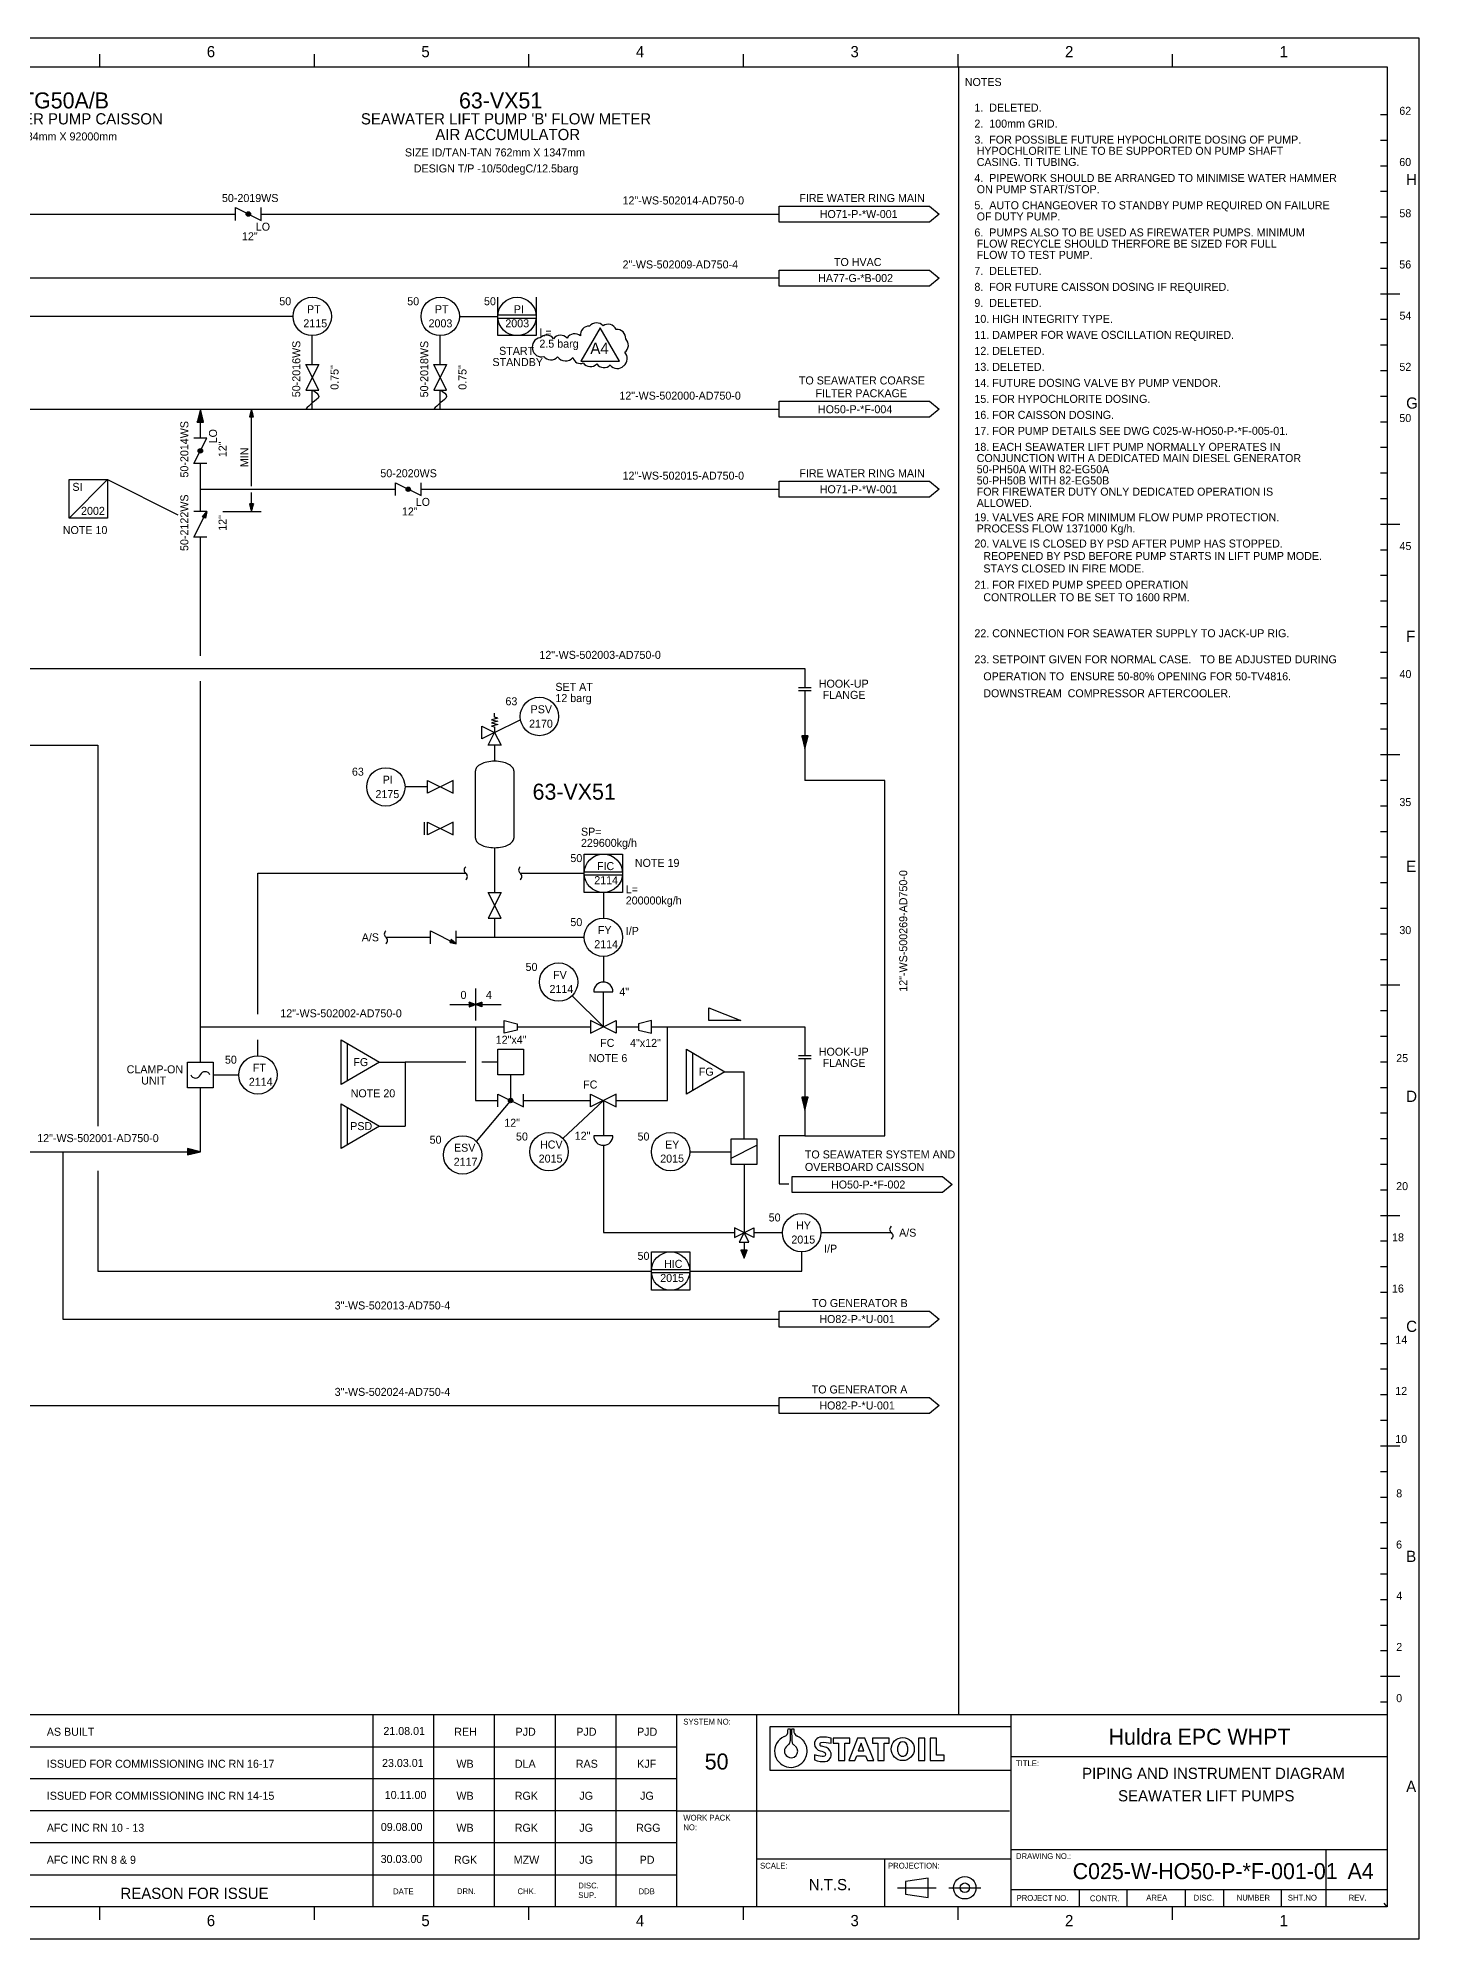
# Model space of a CAD drawing. Extents: x 0 to 840, y 0 to 594.
# Drawn here: x 408 to 840, y 0 to 594 of the extents above; entities that cross this region are included whole.
import ezdxf

# ---------------------------------------------------------------- set-up
doc = ezdxf.new("R2010")
doc.units = 0
for name, color, linetype in [('01-LIN-025-A', 7, 'Continuous'), ('08-LIN-050-A', 7, 'Continuous'), ('18-LIN-025-SP', 7, 'Continuous'), ('34-TXT-018', 7, 'Continuous'), ('35-TXT-025', 7, 'Continuous'), ('36-TXT-035', 7, 'Continuous'), ('37-TXT-050', 7, 'Continuous'), ('43-', 7, 'Continuous'), ('45-', 7, 'Continuous'), ('47-', 7, 'Continuous'), ('50-REV-035-TRNG', 7, 'Continuous'), ('62-HLP-UD-B', 7, 'Continuous')]:
    doc.layers.add(name, color=color, linetype=linetype)

msp = doc.modelspace()

# ---------------------------------------------------------------- linework, layer by layer
at = {"layer": '01-LIN-025-A'}
for p, q in [((470, 537), (470, 541)), ((470, 541), (478, 537)), ((478, 537), (478, 541)), ((640, 541.5), (687, 541.5)), ((640, 536.5), (640, 541.5)), ((687, 541.5), (690, 539)), ((687, 536.5), (640, 536.5)), ((690, 539), (687, 536.5)), ((640, 521.5), (687, 521.5)), ((640, 516.5), (640, 521.5)), ((687, 521.5), (690, 519)), ((690, 519), (687, 516.5)), ((552, 501), (552, 513)), ((564, 513), (564, 501)), ((687, 516.5), (640, 516.5)), ((552, 507.5), (564, 507.5)), ((552, 506.5), (564, 506.5)), ((564, 501), (552, 501)), ((496, 484), (492, 492)), ((492, 492), (496, 492)), ((496, 492), (492, 484)), ((536, 484), (532, 492)), ((532, 492), (536, 492)), ((536, 492), (532, 484)), ((492, 484), (496, 484)), ((532, 484), (536, 484)), ((459.6, 474), (458.32, 475.28)), ((459.74, 474), (458.35, 475.4)), ((459.89, 474), (458.38, 475.51)), ((459.99, 474.04), (458.41, 475.62)), ((459.94, 474.23), (458.43, 475.74)), ((459.9, 474.41), (458.46, 475.85)), ((459.85, 474.6), (458.49, 475.96)), ((459.8, 474.79), (458.52, 476.08)), ((459.76, 474.98), (458.55, 476.19)), ((459.71, 475.17), (458.58, 476.3)), ((459.66, 475.36), (458.6, 476.42)), ((459.61, 475.55), (458.63, 476.53)), ((459.57, 475.74), (458.66, 476.64)), ((459.52, 475.92), (458.69, 476.76)), ((459.47, 476.11), (458.72, 476.87)), ((459.43, 476.3), (458.74, 476.98)), ((459.38, 476.49), (458.77, 477.1)), ((459.33, 476.68), (458.8, 477.21)), ((459.28, 476.87), (458.83, 477.32)), ((459.24, 477.06), (458.86, 477.43)), ((459.19, 477.24), (458.89, 477.55)), ((459.14, 477.43), (458.91, 477.66)), ((459.09, 477.62), (458.94, 477.77)), ((459.05, 477.81), (458.97, 477.89)), ((459, 469), (459, 478)), ((474.43, 475.6), (474.41, 475.62)), ((474.51, 475.6), (474.42, 475.69)), ((474.6, 475.6), (474.44, 475.76)), ((474.68, 475.6), (474.46, 475.83)), ((474.77, 475.6), (474.47, 475.9)), ((474.85, 475.6), (474.49, 475.96)), ((474.94, 475.6), (474.51, 476.03)), ((475.02, 475.6), (474.53, 476.1)), ((475.11, 475.6), (474.54, 476.17)), ((475.19, 475.6), (474.56, 476.23)), ((475.28, 475.6), (474.58, 476.3)), ((475.36, 475.6), (474.59, 476.37)), ((475.45, 475.6), (474.61, 476.44)), ((475.53, 475.6), (474.63, 476.51)), ((475.6, 475.62), (474.64, 476.57)), ((475.57, 475.74), (474.66, 476.64)), ((475.54, 475.85), (474.68, 476.71)), ((475.51, 475.96), (474.7, 476.78)), ((475.48, 476.07), (474.71, 476.85)), ((475.45, 476.19), (474.73, 476.91)), ((475.43, 476.3), (474.75, 476.98)), ((475.4, 476.41), (474.76, 477.05)), ((475.37, 476.53), (474.78, 477.12)), ((475.34, 476.64), (474.8, 477.19)), ((475.31, 476.75), (474.81, 477.25)), ((475.28, 476.87), (474.83, 477.32)), ((475.26, 476.98), (474.85, 477.39)), ((475.23, 477.1), (474.86, 477.46)), ((475.2, 477.21), (474.88, 477.53)), ((475.17, 477.32), (474.9, 477.59)), ((475.14, 477.43), (474.91, 477.66)), ((475.11, 477.55), (474.93, 477.73)), ((475.09, 477.66), (474.95, 477.8)), ((475.06, 477.77), (474.97, 477.86)), ((475.03, 477.89), (474.98, 477.93)), ((475, 454), (475, 478)), ((640, 480.5), (687, 480.5)), ((640, 475.5), (640, 480.5)), ((687, 475.5), (640, 475.5)), ((687, 480.5), (690, 478)), ((690, 478), (687, 475.5)), ((458.05, 474), (458.01, 474.04)), ((458.19, 474), (458.04, 474.15)), ((458.33, 474), (458.07, 474.27)), ((458.47, 474), (458.1, 474.38)), ((458.61, 474), (458.12, 474.49)), ((458.76, 474), (458.15, 474.6)), ((458.9, 474), (458.18, 474.72)), ((459.04, 474), (458.21, 474.83)), ((459.18, 474), (458.24, 474.94)), ((459.32, 474), (458.26, 475.06)), ((459.46, 474), (458.29, 475.17)), ((461, 469), (457, 469)), ((457, 461), (461, 469)), ((461, 461), (457, 461)), ((430, 456), (452, 445)), ((475, 446), (475, 452)), ((520, 451), (520, 455)), ((520, 455), (528, 451)), ((528, 451), (528, 455)), ((640, 455.5), (687, 455.5)), ((640, 450.5), (640, 455.5)), ((687, 455.5), (690, 453)), ((690, 453), (687, 450.5)), ((457, 438), (461, 446)), ((461, 446), (457, 446)), ((459.67, 444.42), (461, 446)), ((459.76, 444.38), (461, 446)), ((459.85, 444.33), (461, 446)), ((459.94, 444.29), (461, 446)), ((461, 446), (460.12, 444.2)), ((461, 446), (460.3, 444.11)), ((461, 446), (460.39, 444.07)), ((461, 446), (460.48, 444.03)), ((461, 446), (460.57, 443.98)), ((466, 446), (478, 446)), ((474.4, 448.38), (475.36, 447.43)), ((474.43, 448.26), (475.34, 447.36)), ((474.46, 448.15), (475.32, 447.29)), ((474.47, 448.4), (475.37, 447.49)), ((474.49, 448.04), (475.3, 447.22)), ((474.52, 447.93), (475.29, 447.15)), ((474.55, 448.4), (475.39, 447.56)), ((474.55, 447.81), (475.27, 447.09)), ((474.57, 447.7), (475.25, 447.02)), ((474.6, 447.59), (475.24, 446.95)), ((474.63, 447.47), (475.22, 446.88)), ((474.64, 448.4), (475.41, 447.63)), ((474.66, 447.36), (475.2, 446.81)), ((474.69, 447.25), (475.19, 446.75)), ((474.72, 448.4), (475.42, 447.7)), ((474.72, 447.13), (475.17, 446.68)), ((474.74, 447.02), (475.15, 446.61)), ((474.77, 446.9), (475.14, 446.54)), ((474.8, 446.79), (475.12, 446.47)), ((474.81, 448.4), (475.44, 447.77)), ((474.83, 446.68), (475.1, 446.41)), ((474.86, 446.57), (475.09, 446.34)), ((474.89, 448.4), (475.46, 447.83)), ((474.89, 446.45), (475.07, 446.27)), ((474.91, 446.34), (475.05, 446.2)), ((474.94, 446.23), (475.03, 446.14)), ((474.97, 446.11), (475.02, 446.07)), ((474.98, 448.4), (475.47, 447.9)), ((475.06, 448.4), (475.49, 447.97)), ((475.15, 448.4), (475.51, 448.04)), ((475.23, 448.4), (475.53, 448.1)), ((475.32, 448.4), (475.54, 448.17)), ((475.4, 448.4), (475.56, 448.24)), ((475.49, 448.4), (475.58, 448.31)), ((475.57, 448.4), (475.59, 448.38)), ((687, 450.5), (640, 450.5)), ((460.57, 443.98), (459.67, 444.42)), ((460.48, 444.03), (459.76, 444.38)), ((460.39, 444.07), (459.85, 444.33)), ((460.3, 444.11), (459.94, 444.29)), ((460.12, 444.2), (460.03, 444.25)), ((461, 438), (457, 438)), ((650, 391), (646, 391)), ((650, 390), (646, 390)), ((551, 377), (559, 381)), ((647.01, 375.96), (648.59, 374.38)), ((647.06, 375.77), (648.57, 374.26)), ((647.1, 375.59), (648.54, 374.15)), ((647.11, 376), (648.62, 374.49)), ((647.15, 375.4), (648.51, 374.04)), ((647.2, 375.21), (648.48, 373.92)), ((647.24, 375.02), (648.45, 373.81)), ((647.26, 376), (648.65, 374.6)), ((647.29, 374.83), (648.42, 373.7)), ((647.34, 374.64), (648.4, 373.58)), ((647.39, 374.45), (648.37, 373.47)), ((647.4, 376), (648.68, 374.72)), ((647.43, 374.26), (648.34, 373.36)), ((647.54, 376), (648.71, 374.83)), ((647.68, 376), (648.74, 374.94)), ((647.82, 376), (648.76, 375.06)), ((647.96, 376), (648.79, 375.17)), ((648.1, 376), (648.82, 375.28)), ((648.24, 376), (648.85, 375.4)), ((648.39, 376), (648.88, 375.51)), ((648.53, 376), (648.9, 375.62)), ((648.67, 376), (648.93, 375.73)), ((648.81, 376), (648.96, 375.85)), ((648.95, 376), (648.99, 375.96)), ((551, 373), (551, 368)), ((647.48, 374.08), (648.31, 373.24)), ((647.53, 373.89), (648.28, 373.13)), ((647.57, 373.7), (648.26, 373.02)), ((647.62, 373.51), (648.23, 372.9)), ((647.67, 373.32), (648.2, 372.79)), ((647.72, 373.13), (648.17, 372.68)), ((647.76, 372.94), (648.14, 372.57)), ((647.81, 372.76), (648.11, 372.45)), ((647.86, 372.57), (648.09, 372.34)), ((647.91, 372.38), (648.06, 372.23)), ((647.95, 372.19), (648.03, 372.11)), ((545, 344), (545, 365)), ((557, 365), (557, 344)), ((530, 360), (523, 360)), ((529, 349), (529, 345)), ((579, 327), (579, 339)), ((579, 339), (591, 339)), ((591, 339), (591, 327)), ((579, 333.5), (591, 333.5)), ((579, 332.5), (591, 332.5)), ((591, 327), (579, 327)), ((545, 297), (545, 287)), ((537, 292), (553, 292)), ((543, 292.68), (543.02, 292.69)), ((543, 292.63), (543.07, 292.68)), ((543, 292.58), (543.11, 292.66)), ((543, 292.53), (543.16, 292.64)), ((543, 292.48), (543.21, 292.63)), ((543, 292.43), (543.26, 292.61)), ((543, 292.38), (543.3, 292.59)), ((543, 292.33), (543.35, 292.58)), ((543, 292.28), (543.4, 292.56)), ((543, 292.23), (543.44, 292.54)), ((543, 292.19), (543.49, 292.53)), ((543, 292.13), (543.54, 292.51)), ((543, 292.09), (543.59, 292.5)), ((543, 292.04), (543.63, 292.48)), ((543, 291.99), (543.68, 292.46)), ((543, 291.94), (543.73, 292.45)), ((543, 291.89), (543.77, 292.43)), ((543, 291.84), (543.82, 292.41)), ((543, 291.79), (543.87, 292.4)), ((543, 291.74), (543.92, 292.38)), ((543, 291.69), (543.96, 292.36)), ((543, 291.64), (544.01, 292.35)), ((543, 291.59), (544.06, 292.33)), ((543, 291.54), (544.1, 292.31)), ((543, 291.49), (544.15, 292.3)), ((543, 291.44), (544.2, 292.28)), ((543, 291.39), (544.25, 292.26)), ((543, 291.34), (544.29, 292.25)), ((543.02, 291.31), (544.34, 292.23)), ((543.16, 291.36), (544.39, 292.21)), ((543.3, 291.41), (544.43, 292.2)), ((543.44, 291.46), (544.48, 292.18)), ((543.58, 291.5), (544.53, 292.17)), ((543.73, 291.55), (544.58, 292.15)), ((543.87, 291.6), (544.62, 292.13)), ((544.01, 291.65), (544.67, 292.12)), ((544.15, 291.7), (544.72, 292.1)), ((544.29, 291.75), (544.77, 292.08)), ((544.43, 291.8), (544.81, 292.07)), ((544.57, 291.85), (544.86, 292.05)), ((544.72, 291.9), (544.91, 292.03)), ((544.86, 291.95), (544.95, 292.02)), ((545.14, 291.95), (545.05, 292.02)), ((545.28, 291.9), (545.1, 292.03)), ((545.43, 291.85), (545.14, 292.05)), ((545.57, 291.8), (545.19, 292.07)), ((545.71, 291.75), (545.24, 292.08)), ((545.85, 291.7), (545.28, 292.1)), ((545.99, 291.65), (545.33, 292.12)), ((546.13, 291.6), (545.38, 292.13)), ((546.27, 291.55), (545.43, 292.15)), ((546.42, 291.5), (545.47, 292.17)), ((546.56, 291.46), (545.52, 292.18)), ((546.7, 291.41), (545.57, 292.2)), ((546.84, 291.36), (545.61, 292.21)), ((546.98, 291.31), (545.66, 292.23)), ((547, 291.34), (545.71, 292.25)), ((547, 291.39), (545.76, 292.26)), ((547, 291.44), (545.8, 292.28)), ((547, 291.49), (545.85, 292.3)), ((547, 291.54), (545.9, 292.31)), ((547, 291.59), (545.94, 292.33)), ((547, 291.64), (545.99, 292.35)), ((547, 291.69), (546.04, 292.36)), ((547, 291.74), (546.09, 292.38)), ((547, 291.79), (546.13, 292.4)), ((547, 291.84), (546.18, 292.41)), ((547, 291.89), (546.23, 292.43)), ((547, 291.94), (546.27, 292.45)), ((547, 291.99), (546.32, 292.46)), ((547, 292.04), (546.37, 292.48)), ((547, 292.09), (546.41, 292.5)), ((547, 292.13), (546.46, 292.51)), ((547, 292.19), (546.51, 292.53)), ((547, 292.23), (546.56, 292.54)), ((547, 292.28), (546.6, 292.56)), ((547, 292.33), (546.65, 292.58)), ((547, 292.38), (546.7, 292.59)), ((547, 292.43), (546.74, 292.61)), ((547, 292.48), (546.79, 292.63)), ((547, 292.53), (546.84, 292.64)), ((547, 292.58), (546.89, 292.66)), ((547, 292.63), (546.93, 292.68)), ((547, 292.68), (546.98, 292.69)), ((585, 285), (575.24, 294.76)), ((582, 296), (588, 296)), ((585, 293), (585, 296)), ((585, 289), (585, 293)), ((554, 283), (554, 287)), ((554, 287), (558, 286)), ((558, 286), (558, 284)), ((581, 283), (589, 287)), ((589, 283), (581, 287)), ((581, 287), (581, 283)), ((585, 289), (585, 289.1)), ((585, 289), (585, 289.1)), ((585, 285), (585, 289)), ((589, 287), (589, 283)), ((600, 287), (596, 286)), ((596, 286), (596, 284)), ((600, 283), (600, 287)), ((505, 268.2), (505, 279.8)), ((558, 284), (554, 283)), ((596, 284), (600, 283)), ((455, 266), (455, 274)), ((455, 274), (463, 274)), ((463, 274), (463, 266)), ((552, 270), (552, 278)), ((552, 278), (560, 278)), ((560, 278), (560, 270)), ((613, 265.2), (613, 276.8)), ((650, 276), (646, 276)), ((650, 275), (646, 275)), ((463, 270), (471, 270)), ((560, 270), (552, 270)), ((556, 270), (556, 262)), ((463, 266), (455, 266)), ((555.72, 261.72), (545.24, 249.24)), ((552, 260), (552, 264)), ((552, 264), (560, 260)), ((560, 260), (560, 264)), ((585, 262), (572.37, 250.11)), ((589, 264), (581, 260)), ((581, 260), (581, 264)), ((581, 264), (589, 260)), ((585, 262), (585, 258)), ((589, 260), (589, 264)), ((647.01, 262.96), (648.59, 261.38)), ((647.06, 262.77), (648.57, 261.26)), ((647.1, 262.59), (648.54, 261.15)), ((647.11, 263), (648.62, 261.49)), ((647.15, 262.4), (648.51, 261.04)), ((647.2, 262.21), (648.48, 260.92)), ((647.24, 262.02), (648.45, 260.81)), ((647.26, 263), (648.65, 261.6)), ((647.29, 261.83), (648.42, 260.7)), ((647.34, 261.64), (648.4, 260.58)), ((647.39, 261.45), (648.37, 260.47)), ((647.4, 263), (648.68, 261.72)), ((647.54, 263), (648.71, 261.83)), ((647.68, 263), (648.74, 261.94)), ((647.82, 263), (648.76, 262.06)), ((647.96, 263), (648.79, 262.17)), ((648.1, 263), (648.82, 262.28)), ((648.24, 263), (648.85, 262.4)), ((648.39, 263), (648.88, 262.51)), ((648.53, 263), (648.9, 262.62)), ((648.67, 263), (648.93, 262.73)), ((648.81, 263), (648.96, 262.85)), ((648.95, 263), (648.99, 262.96)), ((505, 248.2), (505, 259.8)), ((585, 258), (585, 257.9)), ((585, 258), (585, 257.9)), ((585, 258), (585, 254)), ((647.43, 261.26), (648.34, 260.36)), ((647.48, 261.08), (648.31, 260.24)), ((647.53, 260.89), (648.28, 260.13)), ((647.57, 260.7), (648.26, 260.02)), ((647.62, 260.51), (648.23, 259.9)), ((647.67, 260.32), (648.2, 259.79)), ((647.72, 260.13), (648.17, 259.68)), ((647.76, 259.94), (648.14, 259.57)), ((647.81, 259.76), (648.11, 259.45)), ((647.86, 259.57), (648.09, 259.34)), ((647.91, 259.38), (648.06, 259.23)), ((647.95, 259.19), (648.03, 259.11)), ((588, 251), (582, 251)), ((585, 254), (585, 251)), ((625, 242), (625, 250)), ((625, 250), (633, 250)), ((633, 250), (633, 242)), ((612, 246), (625, 246)), ((625, 244), (633, 248)), ((633, 242), (625, 242)), ((629, 242), (629, 220.71)), ((644, 238.25), (691, 238.25)), ((644, 233.25), (644, 238.25)), ((691, 238.25), (694, 235.75)), ((691, 233.25), (644, 233.25)), ((694, 235.75), (691, 233.25)), ((600, 209.21), (612, 209.21)), ((600, 208.21), (612, 208.21)), ((640, 196.21), (687, 196.21)), ((640, 191.21), (640, 196.21)), ((687, 196.21), (690, 193.71)), ((687, 191.21), (640, 191.21)), ((690, 193.71), (687, 191.21)), ((640, 169.21), (687, 169.21)), ((640, 164.21), (640, 169.21)), ((687, 169.21), (690, 166.71)), ((690, 166.71), (687, 164.21)), ((687, 164.21), (640, 164.21)), ((830, 10), (829.14, 11.18))]:
    msp.add_line(p, q, dxfattribs=at)
for points in [[(459, 478), (458, 474), (460, 474), (459, 478)], [(475, 478), (474.4, 475.6), (475.6, 475.6), (475, 478)], [(418, 444), (418, 456), (430, 456), (430, 444), (418, 444), (430, 456)], [(475, 446), (475.6, 448.4), (474.4, 448.4), (475, 446)], [(552, 381.5), (550, 381), (552, 380.5), (550, 380), (552, 379.5), (550, 379)], [(552, 381.5), (551, 381.75), (551, 383)], [(551, 377), (547, 375), (547, 379), (551, 377)], [(553, 373), (549, 373), (551, 377), (553, 373)], [(550, 379), (551, 378.75), (551, 377)], [(648, 372), (649, 376), (647, 376), (648, 372)], [(530, 358), (530, 362), (538, 358), (538, 362), (530, 358)], [(530, 345), (530, 349), (538, 345), (538, 349), (530, 345)], [(549, 327), (553, 327), (549, 319), (553, 319), (549, 327)], [(531, 311), (531, 315), (539, 311), (539, 315)], [(545, 292), (543, 292.7), (543, 291.3), (545, 292)], [(545, 292), (547, 292.7), (547, 291.3), (545, 292)], [(628, 287), (618, 287), (618, 291), (628, 287)], [(503, 281), (515, 274), (503, 267), (503, 281)], [(611, 278), (623, 271), (611, 264), (611, 278)], [(648, 259), (649, 263), (647, 263), (648, 259)], [(503, 261), (515, 254), (503, 247), (503, 261)], [(632, 219.21), (626, 222.21)], [(626, 222.21), (626, 219.21)], [(626, 219.21), (632, 222.21)], [(632, 222.21), (632, 219.21)], [(630, 215.21), (629, 214.71), (628, 215.21), (629, 212.71), (630, 215.21)], [(630, 215.21), (628.1, 215.21), (629, 213.11), (629.8, 215.11), (628.3, 215.11), (629, 213.51), (629.6, 215.01), (628.5, 215.01), (629, 214.01), (629.3, 214.81), (628.8, 214.81), (629, 214.41)], [(629.5, 214.71), (629, 213.46), (628.5, 214.71)], [(628.5, 214.71), (629, 214.51), (629.5, 214.71)], [(629, 217.71), (629, 214.71)]]:
    msp.add_lwpolyline(points, dxfattribs=at)
msp.add_lwpolyline([(630.5, 217.71), (629, 220.71), (627.5, 217.71)], close=True, dxfattribs=at)
for centre, radius in [((474, 539), 0.7), ((474, 539), 0.6), ((474, 539), 0.4), ((474, 539), 0.15), ((494, 507), 6), ((534, 507), 6), ((558, 507), 6), ((459, 465), 0.7), ((459, 465), 0.6), ((459, 465), 0.4), ((459, 465), 0.15), ((524, 453), 0.7), ((524, 453), 0.6), ((524, 453), 0.4), ((524, 453), 0.15), ((565, 382), 6), ((517, 360), 6), ((585, 333), 6), ((585, 313), 6), ((571, 299), 6), ((477, 270), 6), ((556, 262), 0.7), ((556, 262), 0.6), ((556, 262), 0.4), ((556, 262), 0.15), ((541, 245), 6), ((568, 246), 6), ((606, 246), 6), ((647, 220.71), 6), ((606, 208.71), 6)]:
    msp.add_circle(centre, radius, dxfattribs=at)
for centre, radius, start, end in [((546.61, 365.01), 1.61, 140.80284, 180.35214), ((548.57, 363.38), 4.15, 115.79502, 140.45123), ((550.24, 359.91), 8.01, 102.13438, 115.80039), ((551, 356.39), 11.61, 89.99742, 102.13277), ((551, 356.39), 11.61, 77.86723, 90.00258), ((551.76, 359.91), 8.01, 64.19961, 77.86562), ((553.43, 363.38), 4.15, 39.54678, 64.20299), ((555.39, 365.01), 1.61, 359.65282, 39.20213), ((546.61, 343.99), 1.61, 179.64961, 219.19891), ((548.57, 345.62), 4.15, 219.54623, 244.20244), ((550.24, 349.09), 8.01, 244.20245, 257.86846), ((551, 352.61), 11.61, 257.86491, 270.00026), ((551, 352.61), 11.61, 269.99974, 282.13509), ((551.76, 349.09), 8.01, 282.13154, 295.79755), ((553.43, 345.62), 4.15, 295.79955, 320.45576), ((555.39, 343.99), 1.61, 320.79612, 0.34542), ((542.75, 334), 1.25, 126.8699, 233.1301), ((541.25, 332), 1.25, 306.8699, 53.1301), ((559.75, 334), 1.25, 126.8699, 233.1301), ((558.25, 332), 1.25, 306.8699, 53.1301), ((517.75, 314), 1.25, 126.8699, 233.1301), ((516.25, 312), 1.25, 306.8699, 53.1301), ((585, 296), 3, 0, 180), ((457.5, 270.62), 1.63, 202.6199, 337.3801), ((460.5, 269.38), 1.63, 22.6199, 157.3801), ((585, 251), 3, 180, 0)]:
    msp.add_arc(centre, radius, start, end, dxfattribs=at)
for points in [[(494, 484), (496, 482), (494, 480), (492, 478)], [(534, 484), (536, 482), (534, 480), (532, 478)]]:
    msp.add_spline(points, degree=3, dxfattribs=at)
msp.add_open_spline([(675, 222.71), (674.75, 222.38), (674.25, 221.71), (675, 220.71), (675.75, 219.71), (675.25, 219.05), (675, 218.71)], degree=3, dxfattribs=at)
at = {"layer": '08-LIN-050-A'}
for p, q in [((696, 585), (696, 70)), ((478, 539), (640, 539)), ((386, 478), (459, 478)), ((459, 478), (494, 478)), ((494, 478), (534, 478)), ((534, 478), (640, 478)), ((459, 453), (459, 461)), ((459, 453), (520, 453)), ((459, 446), (459, 453)), ((528, 453), (640, 453)), ((459, 401), (459, 438)), ((459, 285), (459, 393)), ((648, 390), (648, 362)), ((459, 274), (459, 285)), ((459, 285), (545, 285)), ((589, 285), (596, 285)), ((600, 285), (614, 285)), ((648, 275), (648, 259)), ((560, 262), (581, 262)), ((400, 246), (416, 246))]:
    msp.add_line(p, q, dxfattribs=at)
for points in [[(213, 454), (181, 454), (181, 539), (470, 539)], [(333, 397), (648, 397), (648, 391)], [(648, 251), (673, 251), (673, 349), (673, 362), (648, 362)], [(545, 285), (545, 262), (552, 262)], [(589, 262), (605, 262), (605, 285)], [(614, 285), (648, 285), (648, 276)], [(416, 246), (459, 246), (459, 266)], [(648, 259), (648, 251), (640, 251), (640, 236), (643, 236)]]:
    msp.add_lwpolyline(points, dxfattribs=at)
at = {"layer": '18-LIN-025-SP'}
for p, q in [((540, 507), (552, 507)), ((494, 492), (494, 501)), ((534, 492), (534, 501)), ((494, 478), (494, 484)), ((534, 478), (534, 484)), ((551, 341), (551, 327)), ((559, 333), (579, 333)), ((585, 327), (585, 319)), ((551, 319), (551, 313)), ((517, 313), (531, 313)), ((539, 313), (579, 313)), ((585, 307), (585, 299)), ((477, 276), (477, 281)), ((545, 285), (554, 285)), ((558, 285), (581, 285)), ((515, 274), (523, 274)), ((523, 274), (523, 254)), ((542, 274), (523, 274)), ((552, 274), (547, 274)), ((623, 271), (629, 271)), ((629, 250), (629, 271)), ((515, 254), (523, 254)), ((416, 246), (416, 193.71)), ((632, 220.71), (641, 220.71)), ((653, 220.71), (675, 220.71)), ((416, 193.71), (640, 193.71)), ((378, 166.71), (640, 166.71))]:
    msp.add_line(p, q, dxfattribs=at)
for points in [[(640, 519), (331, 519), (331, 500)], [(488, 507), (372, 507), (372, 482)], [(372, 373), (427, 373), (427, 254)], [(477, 289), (477, 333), (542, 333)], [(585, 248), (585, 220.71), (626, 220.71)], [(427, 240), (427, 208.71), (600, 208.71)], [(612, 208.71), (647, 208.71), (647, 214.71)]]:
    msp.add_lwpolyline(points, dxfattribs=at)
at = {"layer": '35-TXT-025'}
for p, q in [((537.01, 311.5), (538.03, 311.83)), ((537.01, 311.44), (538.07, 311.8)), ((537.04, 311.56), (537.98, 311.87)), ((537.08, 311.63), (537.94, 311.91)), ((537.1, 311.42), (538.11, 311.76)), ((537.11, 311.69), (537.89, 311.95)), ((537.14, 311.75), (537.85, 311.99)), ((537.17, 311.81), (537.8, 312.03)), ((537.2, 311.88), (537.76, 312.06)), ((537.2, 311.4), (538.16, 311.72)), ((537.23, 311.94), (537.72, 312.1)), ((537.27, 312), (537.67, 312.14)), ((537.29, 311.38), (538.2, 311.68)), ((537.3, 312.07), (537.63, 312.18)), ((537.33, 312.13), (537.58, 312.21)), ((537.36, 312.19), (537.54, 312.25)), ((537.39, 312.26), (537.49, 312.29)), ((537.39, 311.36), (538.25, 311.65)), ((537.42, 312.32), (537.45, 312.33)), ((537.48, 311.34), (538.29, 311.61)), ((537.58, 311.32), (538.34, 311.57)), ((537.67, 311.3), (538.38, 311.53)), ((537.77, 311.27), (538.43, 311.49)), ((537.86, 311.25), (538.47, 311.46)), ((537.96, 311.23), (538.51, 311.42)), ((538.05, 311.21), (538.56, 311.38)), ((538.15, 311.19), (538.6, 311.34)), ((538.24, 311.17), (538.65, 311.3)), ((538.34, 311.15), (538.69, 311.27)), ((538.43, 311.13), (538.74, 311.23)), ((538.53, 311.11), (538.78, 311.19)), ((538.62, 311.09), (538.82, 311.15)), ((538.71, 311.06), (538.87, 311.11)), ((538.81, 311.04), (538.91, 311.08)), ((538.9, 311.02), (538.96, 311.04)), ((455, 246.95), (455.04, 246.99)), ((455, 246.81), (455.15, 246.96)), ((455, 246.67), (455.27, 246.93)), ((455, 246.53), (455.38, 246.9)), ((455, 246.39), (455.49, 246.88)), ((455, 246.24), (455.6, 246.85)), ((455, 246.1), (455.72, 246.82)), ((455, 245.96), (455.83, 246.79)), ((455, 245.82), (455.94, 246.76)), ((455, 245.68), (456.06, 246.74)), ((455, 245.54), (456.17, 246.71)), ((455, 245.4), (456.28, 246.68)), ((455, 245.26), (456.4, 246.65)), ((455, 245.11), (456.51, 246.62)), ((455.04, 245.01), (456.62, 246.59)), ((455.23, 245.06), (456.74, 246.57)), ((455.41, 245.1), (456.85, 246.54)), ((455.6, 245.15), (456.96, 246.51)), ((455.79, 245.2), (457.08, 246.48)), ((455.98, 245.24), (457.19, 246.45)), ((456.17, 245.29), (457.3, 246.42)), ((456.36, 245.34), (457.42, 246.4)), ((456.55, 245.39), (457.53, 246.37)), ((456.74, 245.43), (457.64, 246.34)), ((456.92, 245.48), (457.76, 246.31)), ((457.11, 245.53), (457.87, 246.28)), ((457.3, 245.57), (457.98, 246.26)), ((457.49, 245.62), (458.1, 246.23)), ((457.68, 245.67), (458.21, 246.2)), ((457.87, 245.72), (458.32, 246.17)), ((458.06, 245.76), (458.43, 246.14)), ((458.24, 245.81), (458.55, 246.11)), ((458.43, 245.86), (458.66, 246.09)), ((458.62, 245.91), (458.77, 246.06)), ((458.81, 245.95), (458.89, 246.03))]:
    msp.add_line(p, q, dxfattribs=at)
for points in [[(539, 311), (537.43, 312.34), (536.99, 311.45), (539, 311)], [(459, 246), (455, 247), (455, 245), (459, 246)], [(612, 214.71), (612, 202.71), (600, 202.71), (600, 214.71), (612, 214.71)]]:
    msp.add_lwpolyline(points, dxfattribs=at)
at = {"layer": '43-'}
for p, q in [((25, 60), (608, 60)), ((677, 16), (689, 16)), ((693, 16), (703, 16)), ((712.5, 15.5), (830, 15.5))]:
    msp.add_line(p, q, dxfattribs=at)
for points in [[(0, 594), (0, 0), (840, 0), (840, 594)], [(679.5, 14), (686.5, 13), (686.5, 19), (679.5, 18)]]:
    msp.add_lwpolyline(points, close=True, dxfattribs=at)
for points in [[(427.48, 589), (427.48, 585)], [(494.56, 589), (494.56, 585)], [(561.64, 589), (561.64, 585)], [(628.72, 589), (628.72, 585)], [(695.8, 589), (695.8, 585)], [(762.88, 589), (762.88, 585)], [(830, 570), (828, 570)], [(830, 562), (828, 562)], [(830, 554), (828, 554)], [(830, 546), (828, 546)], [(830, 538), (828, 538)], [(830, 530), (828, 530)], [(830, 522), (828, 522)], [(830, 514), (828, 514)], [(834, 514), (830, 514)], [(830, 506), (828, 506)], [(830, 498), (828, 498)], [(830, 490), (828, 490)], [(830, 482), (828, 482)], [(830, 474), (828, 474)], [(830, 466), (828, 466)], [(830, 458), (828, 458)], [(830, 450), (828, 450)], [(830, 442), (828, 442)], [(834, 442), (830, 442)], [(830, 434), (828, 434)], [(830, 426), (828, 426)], [(830, 418), (828, 418)], [(830, 410), (828, 410)], [(830, 402), (828, 402)], [(830, 394), (828, 394)], [(830, 386), (828, 386)], [(830, 378), (828, 378)], [(830, 370), (828, 370)], [(834, 370), (830, 370)], [(830, 362), (828, 362)], [(830, 354), (828, 354)], [(830, 346), (828, 346)], [(830, 338), (828, 338)], [(830, 330), (828, 330)], [(830, 322), (828, 322)], [(830, 314), (828, 314)], [(830, 306), (828, 306)], [(830, 298), (828, 298)], [(834, 298), (830, 298)], [(830, 290), (828, 290)], [(830, 282), (828, 282)], [(830, 274), (828, 274)], [(830, 266), (828, 266)], [(830, 258), (828, 258)], [(830, 250), (828, 250)], [(830, 242), (828, 242)], [(830, 234), (828, 234)], [(830, 226), (828, 226)], [(834, 226), (830, 226)], [(830, 218), (828, 218)], [(830, 210), (828, 210)], [(830, 202), (828, 202)], [(830, 194), (828, 194)], [(830, 186), (828, 186)], [(830, 178), (828, 178)], [(830, 170), (828, 170)], [(830, 162), (828, 162)], [(830, 154), (828, 154)], [(834, 154), (830, 154)], [(830, 146), (828, 146)], [(830, 138), (828, 138)], [(830, 130), (828, 130)], [(830, 122), (828, 122)], [(830, 114), (828, 114)], [(830, 106), (828, 106)], [(830, 98), (828, 98)], [(830, 90), (828, 90)], [(830, 82), (828, 82)], [(834, 82), (830, 82)], [(830, 74), (828, 74)], [(513, 10), (513, 70)], [(532, 10), (532, 70)], [(551, 10), (551, 70)], [(570, 10), (570, 70)], [(589, 10), (589, 70)], [(830, 70), (828, 70)], [(608, 50), (25, 50)], [(608, 40), (25, 40)], [(608, 30), (25, 30)], [(673, 10), (673, 25)], [(733.85, 9.9), (733.85, 15.4)], [(748.79, 10.05), (748.79, 15.55)], [(767.03, 10), (767.03, 15.5)], [(779, 10), (779, 15.5)], [(797, 10), (797, 15.5)], [(427.48, 10), (427.48, 6)], [(494.56, 10), (494.56, 6)], [(561.64, 10), (561.64, 6)], [(628.72, 10), (628.72, 6)], [(695.8, 10), (695.8, 6)], [(762.88, 10), (762.88, 6)]]:
    msp.add_lwpolyline(points, dxfattribs=at)
for radius in [3.5, 1.5]:
    msp.add_circle((698, 16), radius, dxfattribs=at)
at = {"layer": '45-'}
for p, q in [((830, 70), (25, 70)), ((712.5, 57), (830, 57)), ((712.5, 28), (830, 28)), ((811, 10), (811, 28)), ((25, 20), (608, 20))]:
    msp.add_line(p, q, dxfattribs=at)
msp.add_lwpolyline([(25, 585), (830, 585), (830, 10), (25, 10)], close=True, dxfattribs=at)
for points in [[(608, 10), (608, 70)], [(633, 10), (633, 70)], [(712.5, 10), (712.5, 70)], [(608, 40), (712, 40)], [(633, 25), (712.5, 25)]]:
    msp.add_lwpolyline(points, dxfattribs=at)
at = {"layer": '47-'}
for p, q in [((677.1, 58.6), (677.1, 60.09)), ((680.1, 60.07), (680.1, 58.6))]:
    msp.add_line(p, q, dxfattribs=at)
for points in [[(637.05, 52.74), (712.45, 52.74), (712.45, 66.24), (637.05, 66.24)], [(656.25, 62.75), (654.79, 63.02), (654.05, 63.09), (653.31, 63.1), (652.68, 63.02), (652.11, 62.84), (651.7, 62.59), (651.4, 62.23), (651.04, 61.48), (651, 60.86), (651.15, 60.17), (651.5, 59.59), (652.15, 59.04), (652.76, 58.78), (653.34, 58.64), (653.87, 58.48), (654.07, 58.4), (654.34, 58.17), (654.42, 57.75), (654.36, 57.35), (654.19, 57.14), (653.81, 57.06), (653.36, 57.06), (652.8, 57.1), (652.17, 57.2), (651.71, 57.31), (651, 57.54), (651, 55.94), (651.84, 55.63), (652.83, 55.45), (653.54, 55.43), (654.3, 55.43), (654.93, 55.61), (655.56, 56.07), (655.91, 56.48), (656.12, 56.86), (656.21, 57.22), (656.27, 57.59), (656.2, 58.11), (655.85, 58.92), (655.42, 59.45), (654.74, 59.83), (653.25, 60.24), (653.02, 60.29), (652.8, 60.43), (652.75, 60.52), (652.75, 61.16), (652.87, 61.32), (653.13, 61.42), (653.76, 61.46), (654.64, 61.4), (655.38, 61.32), (656.25, 61.14)], [(658.5, 55.74), (660.45, 55.74), (660.45, 61.14), (662.1, 61.14), (662.1, 62.79), (656.85, 62.79), (656.85, 61.14), (658.5, 61.14)], [(661.72, 55.74), (663.67, 55.74), (664.27, 57.24), (666.97, 57.24), (667.57, 55.74), (669.52, 55.74), (666.75, 62.79), (664.5, 62.79)], [(664.65, 58.74), (666.45, 58.74), (665.55, 61.14)], [(670.8, 55.74), (672.75, 55.74), (672.75, 61.14), (674.4, 61.14), (674.4, 62.79), (669.15, 62.79), (669.15, 61.14), (670.8, 61.14)], [(683.55, 55.74), (685.5, 55.74), (685.5, 62.79), (683.55, 62.79)], [(687.15, 62.79), (687.15, 55.74), (691.5, 55.74), (691.5, 57.39), (689.1, 57.39), (689.1, 62.79)]]:
    msp.add_lwpolyline(points, close=True, dxfattribs=at)
for points in [[(642.72, 65.01), (642.76, 65.63), (643.39, 65.64), (643.39, 61.89)], [(643.98, 61.81), (643.95, 65.64), (644.54, 65.63)]]:
    msp.add_lwpolyline(points, dxfattribs=at)
msp.add_circle((678.6, 59.34), 3.6, dxfattribs=at)
for centre, radius, start, end in [((646.49, 65.41), 1.97, 173.46717, 187.71553), ((643.59, 58.65), 5.06, 113.76346, 188.32025), ((641.21, 64.77), 1.52, 282.85201, 9.04399), ((643.63, 58.7), 2.03, 124.58547, 237.18159), ((645.05, 57.76), 3.67, 125.9617, 134.51218), ((643.7, 58.69), 2.06, 235.48769, 40.78065), ((645.9, 57.6), 4.34, 130.49621, 133.84596), ((641.95, 61.79), 1.44, 321.74226, 3.76198), ((645.2, 61.71), 1.23, 175.31517, 221.21661), ((645.2, 61.51), 1.1, 213.34856, 238.49045), ((645.83, 65.04), 1.3, 175.30607, 197.18502), ((645.9, 64.8), 1.31, 186.12782, 222.82834), ((644.05, 59.53), 1.19, 43.33029, 60.81978), ((646.02, 61.25), 1.43, 219.32437, 237.87709), ((646.18, 64.84), 1.56, 216.87728, 246.65404), ((644.47, 61.38), 2.3, 55.65145, 61.54658), ((644.61, 60.4), 3.11, 48.05261, 68.1437), ((644.97, 60.04), 3.18, 37.24346, 57.25869), ((644.77, 59.44), 3.71, 20.13973, 42.78415), ((643.47, 58.69), 5.21, 321.41302, 9.02366), ((646.06, 59.56), 2.49, 13.51759, 27.69657), ((645.82, 59.21), 2.82, 6.07655, 19.28421), ((678.6, 60.08), 1.5, 359.75939, 179.75939), ((643.63, 58.74), 5.11, 189.19144, 319.92781), ((678.6, 58.59), 1.5, 179.75939, 0.24061)]:
    msp.add_arc(centre, radius, start, end, dxfattribs=at)
at = {"layer": '50-REV-035-TRNG'}
msp.add_lwpolyline([(578, 493), (590, 493), (584, 503.39)], close=True, dxfattribs=at)
for centre, radius, start, end in [((582.83, 502.25), 2.75, 40.84283, 140.84283), ((565.51, 497.55), 2.75, 95.7802, 195.7802), ((567.24, 498.4), 2.75, 36.74829, 136.74829), ((571.64, 498.37), 2.76, 42.7731, 142.7731), ((576.03, 498.82), 2.76, 48.92883, 148.92883), ((580.56, 501.25), 2.74, 87.30946, 187.30946), ((586.48, 501.79), 2.75, 24.76623, 124.76623), ((589.25, 500.21), 2.75, 355.68494, 95.68494), ((590.07, 498.04), 2.75, 305.36497, 45.36497), ((565.59, 497.14), 2.75, 187.19642, 287.19642), ((568.6, 496.22), 2.79, 217.70855, 317.70855), ((573.16, 496.28), 3.16, 217.70855, 317.70855), ((577.83, 494.66), 2.38, 192.14868, 292.14868), ((589.74, 493.83), 2.76, 305.72598, 45.72598), ((580.96, 494.06), 2.75, 215.72598, 315.72598), ((585.17, 493.75), 2.75, 215.72598, 315.72598), ((589.34, 493.47), 2.75, 216.80278, 316.80278)]:
    msp.add_arc(centre, radius, start, end, dxfattribs=at)
at = {"layer": '62-HLP-UD-B'}
msp.add_line((629, 221.71), (629, 221.71), dxfattribs=at)

# ---------------------------------------------------------------- texts
at = {"layer": '01-LIN-025-A'}
for s, p in [('50-2019WS', (465.76, 542.75)), ('12"-WS-502014-AD750-0', (591, 542)), ('FIRE WATER RING MAIN', (646.28, 542.75)), ('LO', (476.34, 533.8)), ('HO71-P-*W-001', (652.65, 537.75)), ('12"', (472.02, 530.8)), ('TO HVAC', (657.09, 522.75)), ('HA77-G-*B-002', (652.15, 517.75)), ('TO SEAWATER COARSE', (646.13, 485.75)), ('FILTER PACKAGE', (651.33, 481.75)), ('HO50-P-*F-004', (652.09, 476.75)), ('50-2020WS', (515.28, 456.75)), ('FIRE WATER RING MAIN', (646.28, 456.75)), ('HO71-P-*W-001', (652.65, 451.75)), ('12"', (522.02, 444.8)), ('LO', (526.34, 447.8)), ('HOOK-UP', (652.36, 391)), ('FLANGE', (653.56, 387.5)), ('0', (540.34, 293.75)), ('4', (548.28, 293.75)), ('12"x4"', (551.35, 279.75)), ('FC', (584, 278.75)), ('4"x12"', (593.35, 278.75)), ('FC', (578.68, 265.75)), ('NOTE 20', (506, 263)), ('12"-WS-502001-AD750-0', (408, 249)), ('TO SEAWATER SYSTEM AND', (648, 243.9)), ('OVERBOARD CAISSON', (648, 240)), ('HO50-P-*F-002', (656.17, 234.5)), ('TO GENERATOR B', (650.24, 197.46)), ('HO82-P-*U-001', (652.52, 192.46)), ('TO GENERATOR A', (650.14, 170.46)), ('HO82-P-*U-001', (652.52, 165.46))]:
    msp.add_text(s, height=2.5, dxfattribs=at).set_placement(p)
for s, p in [('0.75"', (502.2, 484.09)), ('50-2014WS', (455.24, 456.66)), ('LO', (464.2, 467.34)), ('12"', (467.2, 463.02)), ('MIN', (474, 459.91)), ('12"', (467.2, 440.02))]:
    msp.add_text(s, height=2.5, rotation=89.9544, dxfattribs=at).set_placement(p)
at = {"layer": '34-TXT-018'}
for s, p in [('SYSTEM NO:', (610, 67)), ('TITLE:', (714, 54)), ('WORK PACK', (610, 37)), ('NO:', (610, 34)), ('SCALE:', (634, 22)), ('PROJECTION:', (674, 22)), ('DRAWING NO.:', (714, 25)), ('DATE', (519.26, 13.98)), ('DRN.', (539.22, 14.04)), ('CHK.', (558.17, 14.01)), ('SUP.', (577.15, 12.81)), ('DISC.', (577.15, 15.81)), ('DDB', (596, 14)), ('PROJECT NO.', (714.19, 11.92)), ('CONTR.', (737.12, 11.81)), ('AREA', (754.73, 12.01)), ('DISC.', (769.53, 12)), ('NUMBER', (783, 12)), ('SHT.NO', (799, 12)), ('REV.', (818, 12))]:
    msp.add_text(s, height=1.8, dxfattribs=at).set_placement(p)
at = {"layer": '35-TXT-025'}
for s, p in [('1.  DELETED.', (701, 571)), ('62', (833.84, 570)), ('SIZE ID/L 884mm X 92000mm', (387.45, 562)), ('2.  100mm GRID.', (701, 566)), ('SIZE ID/TAN-TAN 762mm X 1347mm', (522.96, 557)), ('3.  FOR POSSIBLE FUTURE HYPOCHLORITE DOSING OF PUMP.', (701, 561)), ('    HYPOCHLORITE LINE TO BE SUPPORTED ON PUMP SHAFT', (698, 557.5)), ('DESIGN T/P -10/50degC/12.5barg', (525.73, 552)), ('    CASING. TI TUBING.', (698, 554)), ('60', (833.83, 554)), ('4.  PIPEWORK SHOULD BE ARRANGED TO MINIMISE WATER HAMMER', (701, 549)), ('    ON PUMP START/STOP.', (698, 545.5)), ('5.  AUTO CHANGEOVER TO STANDBY PUMP REQUIRED ON FAILURE', (701, 540.5)), ('    OF DUTY PUMP.', (698, 537)), ('58', (833.87, 538)), ('6.  PUMPS ALSO TO BE USED AS FIREWATER PUMPS. MINIMUM', (701, 532)), ('    FLOW RECYCLE SHOULD THERFORE BE SIZED FOR FULL', (698, 528.5)), ('2"-WS-502009-AD750-4', (591, 522)), ('    FLOW TO TEST PUMP.', (698, 525)), ('56', (833.84, 522)), ('8.  FOR FUTURE CAISSON DOSING IF REQUIRED.', (701, 515)), ('7.  DELETED.', (701, 520)), ('50', (483.69, 510.5)), ('50', (523.69, 510.5)), ('50', (547.69, 510.5)), ('9.  DELETED.', (701, 510)), ('2115', (491.2, 503.6)), ('PT', (492.34, 508)), ('2003', (530.35, 503.6)), ('PT', (532.34, 508)), ('2003', (554.35, 503.6)), ('PI', (557.01, 508)), ('10. HIGH INTEGRITY TYPE.', (701, 505)), ('54', (833.9, 506)), ('2.5 barg', (565, 497.25)), ('L=', (565, 500.75)), ('11. DAMPER FOR WAVE OSCILLATION REQUIRED.', (701, 500)), ('STANDBY', (550.33, 491.5)), ('START', (552.41, 495)), ('12. DELETED.', (701, 495)), ('13. DELETED.', (701, 490)), ('14. FUTURE DOSING VALVE BY PUMP VENDOR.', (701, 485)), ('52', (833.87, 490)), ('12"-WS-502000-AD750-0', (590, 481)), ('15. FOR HYPOCHLORITE DOSING.', (701, 480)), ('16. FOR CAISSON DOSING.', (701, 475)), ('50', (833.86, 474)), ('17. FOR PUMP DETAILS SEE DWG C025-W-HO50-P-*F-005-01.', (701, 470)), ('18. EACH SEAWATER LIFT PUMP NORMALLY OPERATES IN', (701, 465)), ('    CONJUNCTION WITH A DEDICATED MAIN DIESEL GENERATOR', (698, 461.5)), ('12"-WS-502015-AD750-0', (591, 456)), ('    50-PH50A WITH 82-EG50A', (698, 458)), ('SI', (419, 452.5)), ('    50-PH50B WITH 82-EG50B', (698, 454.5)), ('    FOR FIREWATER DUTY ONLY DEDICATED OPERATION IS', (698, 451)), ('2002', (421.71, 445)), ('19. VALVES ARE FOR MINIMUM FLOW PUMP PROTECTION.', (701, 443)), ('    ALLOWED.', (698, 447.5)), ('NOTE 10', (416, 439)), ('    PROCESS FLOW 1371000 Kg/h.', (698, 439.5)), ('20. VALVE IS CLOSED BY PSD AFTER PUMP HAS STOPPED.', (701, 434.8)), ('45', (833.9, 434)), ('   STAYS CLOSED IN FIRE MODE.', (701, 427)), ('   REOPENED BY PSD BEFORE PUMP STARTS IN LIFT PUMP MODE.', (701, 430.9)), ('21. FOR FIXED PUMP SPEED OPERATION ', (701, 421.9)), ('   CONTROLLER TO BE SET TO 1600 RPM.', (701, 418)), ('22. CONNECTION FOR SEAWATER SUPPLY TO JACK-UP RIG.', (701, 406.75)), ('12"-WS-502003-AD750-0', (565, 400)), ('23. SETPOINT GIVEN FOR NORMAL CASE.   TO BE ADJUSTED DURING ', (701, 398.6)), ('SET AT', (570, 390)), ('   OPERATION TO  ENSURE 50-80% OPENING FOR 50-TV4816.  ', (701, 393.3)), ('40', (833.9, 394)), ('63', (554.39, 385.5)), ('12 barg', (570, 386.5)), ('   DOWNSTREAM  COMPRESSOR AFTERCOOLER.', (701, 388)), ('2170', (561.77, 378.5)), ('PSV', (562.25, 383)), ('63', (506.39, 363.5)), ('PI', (516.01, 361)), ('2175', (513.76, 356.5)), ('35', (833.87, 354)), ('SP=', (578, 344.75)), ('50', (574.69, 336.5)), ('229600kg/h', (578, 341.25)), ('FIC', (583.01, 334)), ('NOTE 19', (594.85, 335)), ('2114', (582.16, 329.6)), ('L=', (592, 326.75)), ('200000kg/h', (592, 323.25)), ('50', (574.69, 316.5)), ('FY', (583.29, 314)), ('I/P', (592, 313.75)), ('30', (833.86, 314)), ('A/S', (509.46, 311.75)), ('2114', (582.16, 309.6)), ('50', (560.69, 302.5)), ('2114', (568.16, 295.6)), ('FV', (569.29, 300)), ('4"', (590, 294.75)), ('12"-WS-502002-AD750-0', (484, 288)), ('50', (466.69, 273.5)), ('FT', (475.39, 271)), ('FG', (506.84, 272.75)), ('NOTE 6', (580.42, 274)), ('HOOK-UP', (652.36, 276)), ('FLANGE', (653.56, 272.5)), ('25', (832.87, 274)), ('CLAMP-ON', (435.96, 270.5)), ('UNIT', (440.52, 267)), ('2114', (474.16, 266.6)), ('FG', (614.84, 269.75)), ('12"', (554.02, 253.8)), ('PSD', (505.85, 252.75)), ('50', (530.69, 248.5)), ('50', (557.69, 249.5)), ('HCV', (565.2, 247)), ('12"', (576.05, 249.75)), ('50', (595.69, 249.5)), ('EY', (604.29, 247)), ('2117', (538.2, 241.6)), ('ESV', (538.3, 246)), ('2015', (564.78, 242.6)), ('2015', (602.78, 242.6)), ('20', (832.86, 234)), ('50', (636.69, 224.21)), ('2015', (643.78, 217.31)), ('HY', (645.24, 221.71)), ('A/S', (677.46, 219.46)), ('18', (831.58, 218)), ('50', (595.69, 212.21)), ('I/P', (654, 214.46)), ('HIC', (603.96, 209.71)), ('2015', (602.78, 205.31)), ('16', (831.55, 202)), ('3"-WS-502013-AD750-4', (501, 196.71)), ('14', (832.62, 186)), ('12', (832.58, 170)), ('3"-WS-502024-AD750-4', (501, 169.71)), ('10', (832.58, 155)), ('8', (832.88, 138)), ('6', (832.84, 122)), ('4', (832.91, 106)), ('2', (832.88, 90)), ('0', (832.87, 74)), ('21.08.01', (516.22, 63.75)), ('23.03.01', (515.8, 53.75)), ('10.11.00', (516.65, 43.75)), ('09.08.00', (515.42, 33.75)), ('30.03.00', (515.37, 23.75))]:
    msp.add_text(s, height=2.5, dxfattribs=at).set_placement(p)
for s, rotation, p in [('50-2016WS', 89.9544, (490.24, 481.76)), ('50-2018WS', 89.9544, (530.24, 481.71)), ('0.75"', 89.9544, (542.2, 484.09)), ('50-2122WS', 89.9544, (455.24, 433.71)), ('12"-WS-500269-AD750-0', 90, (680, 296))]:
    msp.add_text(s, height=2.5, rotation=rotation, dxfattribs=at).set_placement(p)
at = {"layer": '36-TXT-035'}
for s, height, p in [('6', 3.5, (461.02, 588)), ('5', 3.5, (528.1, 588)), ('4', 3.5, (595.18, 588)), ('3', 3.5, (662.26, 588)), ('2', 3.5, (729.34, 588)), ('1', 3.5, (796.42, 588)), ('50-TG50A/B', 5, (393.28, 572)), ('63-VX51', 5, (539.87, 572)), ('NOTES', 2.5, (698, 579)), ('SEAWATER PUMP CAISSON', 3.5, (383.81, 567)), ("SEAWATER LIFT PUMP 'B' FLOW METER", 3.5, (509.2, 567)), ('AIR ACCUMULATOR', 3.5, (532.48, 562.1)), ('H', 3.5, (836, 548.06)), ('G', 3.5, (836, 478.19)), ('F', 3.5, (836, 405.31)), ('63-VX51', 5, (562.87, 356)), ('E', 3.5, (836, 333.44)), ('D', 3.5, (836, 261.56)), ('C', 3.5, (836, 189.69)), ('B', 3.5, (836, 117.81)), ('AS BUILT', 2.5, (411, 63.5)), ('REH', 2.5, (538.39, 63.5)), ('PJD', 2.5, (557.54, 63.5)), ('PJD', 2.5, (576.54, 63.5)), ('PJD', 2.5, (595.54, 63.5)), ('ISSUED FOR COMMISSIONING INC RN 16-17', 2.5, (411, 53.5)), ('WB', 2.5, (539.06, 53.5)), ('DLA', 2.5, (557.34, 53.5)), ('RAS', 2.5, (576.39, 53.5)), ('KJF', 2.5, (595.58, 53.5)), ('PIPING AND INSTRUMENT DIAGRAM', 3.5, (734.68, 50)), ('A', 3.5, (836, 45.94)), ('ISSUED FOR COMMISSIONING INC RN 14-15', 2.5, (411, 43.5)), ('WB', 2.5, (539.06, 43.5)), ('RGK', 2.5, (557.3, 43.5)), ('JG', 2.5, (577.48, 43.5)), ('JG', 2.5, (596.48, 43.5)), ('SEAWATER LIFT PUMPS', 3.5, (745.92, 43)), ('AFC INC RN 10 - 13', 2.5, (411, 33.5)), ('WB', 2.5, (539.06, 33.5)), ('RGK', 2.5, (557.3, 33.5)), ('JG', 2.5, (577.48, 33.5)), ('RGG', 2.5, (595.25, 33.5)), ('AFC INC RN 8 & 9', 2.5, (411, 23.5)), ('RGK', 2.5, (538.3, 23.5)), ('MZW', 2.5, (556.97, 23.5)), ('JG', 2.5, (577.48, 23.5)), ('PD', 2.5, (596.34, 23.5)), ('N.T.S.', 3.5, (649.23, 15.25)), ('REASON FOR ISSUE', 3.5, (434.03, 12.51)), ('6', 3.5, (461.02, 4)), ('5', 3.5, (528.1, 4)), ('4', 3.5, (595.18, 4)), ('3', 3.5, (662.26, 4)), ('2', 3.5, (729.34, 4)), ('1', 3.5, (796.42, 4))]:
    msp.add_text(s, height=height, dxfattribs=at).set_placement(p)
at = {"layer": '37-TXT-050'}
for s, p in [('Huldra EPC WHPT', (742.96, 60.7)), ('50', (616.69, 52.95)), ('C025-W-HO50-P-*F-001-01', (731.72, 18.7)), ('A4', (817.66, 18.7))]:
    msp.add_text(s, height=5, dxfattribs=at).set_placement(p)
at = {"layer": '50-REV-035-TRNG'}
msp.add_text('A4', height=3.5, dxfattribs=at).set_placement((580.95, 495.31))

doc.saveas('drawing.dxf')
